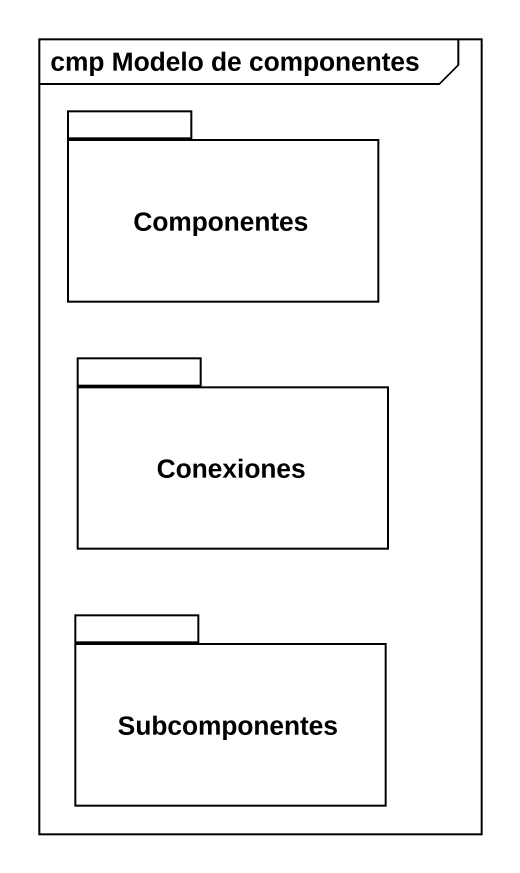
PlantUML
@startuml
mainframe cmp Modelo de componentes
package Componentes {
}
package Conexiones {
}
package Subcomponentes {
}
@enduml
